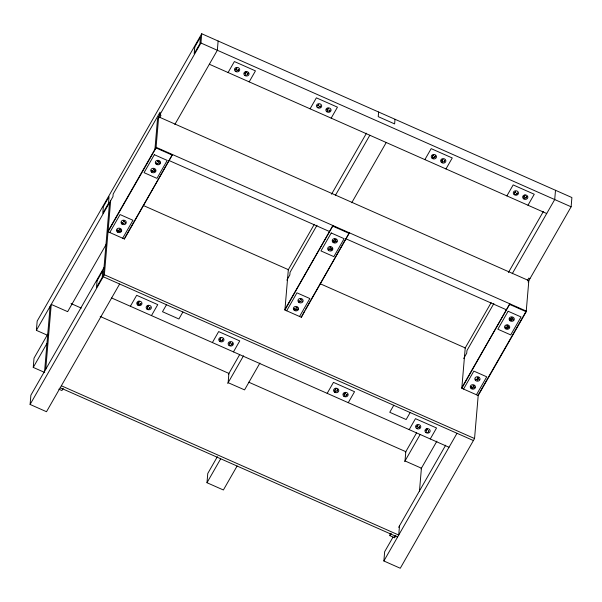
<?xml version="1.0" encoding="UTF-8"?>
<svg xmlns="http://www.w3.org/2000/svg" width="602" height="602" viewBox="0 0 602 602"><rect width="100%" height="100%" fill="white"/><g stroke="black" fill="none" stroke-linecap="round" stroke-linejoin="round"><path stroke-width="0.9" d="M220.844 341.214C219.858 340.228 221.047 342.132 220.889 340.408M433.35 158.273C432.387 157.385 433.621 159.011 433.357 157.4M119.632 284.009L46.497 411.715L30.1 404.454L30.883 395.19L104.026 267.491M44.721 372.48L33.245 367.401L34.028 358.137L47.739 334.193M47.867 335.427L36.383 330.347L37.173 321.084L201.73 33.75L571.9 197.546L571.117 206.81L528.067 281.969M44.601 371.246L50.101 306.403M45.744 369.252L51.245 304.409L67.642 311.663M109.526 202.641L103.235 276.754L473.405 440.544M30.1 404.454L104.379 274.76L110.663 200.647M119.294 230.732L119.098 231.642L117.345 230.867L117.398 230.205L118.571 230.724M117.345 230.867L117.54 229.956M119.098 231.642L119.158 230.98M120.099 229.896C121.499 229.204 116.803 228.918 120.242 229.648M121.913 222.883L123.809 223.41L121.913 222.883L121.965 222.221M123.696 220.49L123.643 221.152L124.667 221.92L123.5 221.401L123.553 220.738M320.181 283.745L465.226 347.918L461.802 388.282L478.199 395.544L526.193 311.738L528.834 280.637L158.665 116.841L156.023 147.941L108.029 231.747L124.426 239.002L124.486 238.339M137.926 303.355L138.836 301.196L139.07 301.986L137.926 303.355L139.13 301.324L139.07 301.986M138.227 304.74L138.844 304.928L138.227 304.74L138.287 304.078M138.212 303.483L137.978 302.693M138.814 305.003L138.874 304.341M139.973 304.266L140.025 303.604L140.266 304.394L140.838 303.393L140.266 304.394M154.94 149.273L157.521 118.835L200.94 43.013L201.73 33.75M155.324 170.396L154.977 171.555L154.857 170.652M158.951 162.058C159.259 159.997 159.259 163.315 157.784 161.539L157.837 160.877M157.95 163.804L156.196 163.022L157.95 163.804L158.01 163.142M147.294 307.502L148.205 305.342L147.294 307.502L148.446 306.132L148.498 305.47L147.588 307.63M124.426 239.002L172.481 154.541L124.945 237.534M218.127 41.011L217.345 50.275L174.851 124.463M235.63 69.614L235.683 68.959L235.924 69.749L236.782 68.252L235.924 69.749M237.677 70.524L237.737 69.862L237.971 70.652L238.542 69.659L237.971 70.652M237.098 466.038L223.387 489.983L206.983 482.721L207.773 473.458L217.367 456.7M220.227 341.025L220.287 340.363L220.896 340.551M221.972 340.544L222.89 339.016L222.266 340.672M244.999 73.768L245.059 73.105L245.292 73.895L246.15 72.398L245.292 73.895M246.15 72.398L246.203 71.736L245.353 73.233M247.911 73.805L247.971 73.143L247.053 74.671L247.911 73.805L247.678 73.015L247.399 74.136M229.294 343.787L229.347 343.125L229.588 343.915L230.446 342.418L229.588 343.915M231.341 344.69L231.401 344.028L231.635 344.818L232.206 343.825L231.635 344.818M232.206 343.825L232.267 343.163M305.545 309.323L349.363 232.808L301.316 317.269L284.912 310.015L288.335 269.651L143.299 205.478M296.184 308.999L295.981 309.91L294.227 309.135L294.28 308.472L295.454 308.992M294.227 309.135L294.423 308.224M295.981 309.91L296.041 309.247M296.982 308.164C298.381 307.471 293.693 307.186 297.125 307.915M300.586 298.758L300.526 299.42L301.557 300.187L300.383 299.668L300.443 299.006M317.63 105.899L318.782 104.537L317.924 106.027L317.976 105.365M301.316 317.269L304.635 310.918M319.677 106.81L320.542 105.937L319.971 106.938L319.737 106.148M319.971 106.938L320.031 106.276M326.999 110.046L327.059 109.383L327.292 110.174L328.15 108.684L327.292 110.174M329.053 110.956L329.106 110.294L329.347 111.084L329.911 110.083L329.347 111.084M330.295 246.88L330.235 247.535L331.266 248.302L330.092 247.791L330.152 247.129M284.912 310.015L332.966 225.547L284.972 309.353M332.206 248.664L331.868 249.822L331.74 248.927M333.079 241.297L333.282 240.379L333.079 241.297L334.84 242.072L335.036 241.161L334.84 242.072M334.667 239.807L335.984 240.078L334.667 239.807L334.72 239.144M334.72 390.435L335.931 388.403L335.013 390.563M335.638 388.275L335.871 389.065M337.639 390.472L337.692 389.81L336.774 391.345L337.639 390.472L337.398 389.682L337.12 390.811M344.096 394.581L344.148 393.919L344.389 394.709L345.247 393.211L344.389 394.709M346.142 395.491L346.203 394.829L346.436 395.619L347.008 394.619L346.436 395.619M378.613 112.017L378.222 116.653L394.619 123.907L395.017 119.279M478.244 395.01L474.549 438.549L400.27 568.25L383.873 560.989L384.655 551.725L393.046 537.089M395.89 535.494L394.603 537.744L389.923 535.667L390.119 533.282M394.603 537.744L394.739 536.149M399.51 525.787L398.727 535.05L61.359 385.769M432.733 158.085L432.793 157.423L433.38 157.679M434.478 157.604L435.103 155.948M434.772 157.732L435.397 156.076L434.825 157.069M416.719 426.72L416.78 426.058L417.013 426.848L417.871 425.351L417.013 426.848M418.774 427.623L418.826 426.961L419.067 427.759L419.639 426.758L419.067 427.759M441.8 160.847L441.853 160.185L442.094 160.975L442.952 159.477L442.094 160.975M442.109 162.231L442.161 161.569L442.748 161.825L442.696 162.487L442.109 162.231L442.696 162.487M443.847 161.75L444.773 160.222L444.141 161.878M419.451 491.36L421.415 468.198L405.011 460.944L405.801 451.681L248.746 382.187M426.096 430.866L427.006 428.707L426.096 430.866L427.247 429.497L427.3 428.835L426.389 430.994M471.11 387.402L471.17 386.74L472.924 387.522L472.871 388.185L471.11 387.402L471.313 386.492M472.871 388.185L472.924 387.522M473.872 386.431C475.264 385.739 470.576 385.453 474.015 386.183M478.439 378.455L477.273 377.936L478.439 378.455L478.5 377.793M478.582 378.207L478.643 377.544M514.432 192.979L514.484 192.316L514.725 193.107L515.575 191.617L514.725 193.107M516.478 193.889L516.539 193.227L516.772 194.017L517.344 193.016L516.772 194.017M505.394 327.541L507.298 328.067L505.394 327.541L505.454 326.878M506.982 326.058L508.299 326.322L506.982 326.058L507.177 325.148M507.155 328.323L507.208 327.661L506.034 327.142M461.802 388.282L509.849 303.814L461.854 387.62M509.969 319.564L510.165 318.654L509.969 319.564L511.723 320.339L511.926 319.429L511.723 320.339M511.549 318.074L512.866 318.345L511.549 318.074L511.61 317.412M513.25 320.068L513.25 319.346M523.8 197.125L525.004 195.101L524.094 197.26L523.853 196.463M524.094 197.26L524.146 196.598M525.847 198.035L526.479 196.372L526.712 197.17L525.847 198.035L526.773 196.508L526.712 197.17M555.503 190.285L554.713 199.548L512.227 273.744M36.383 330.347L112.95 196.658L113.176 194.01L160.027 112.198L159.801 114.847L160.975 115.366L159.583 117.796M108.082 231.085L156.076 147.279L526.253 311.076L478.251 394.882M109.782 232.522L120.069 214.568L132.952 220.272L122.673 238.226M33.245 367.401L46.956 343.456M67.725 311.52L106.479 243.855M157.784 161.539L159.094 161.81M154.977 171.555L155.263 171.058M228.083 72.533L234.374 61.554L255.459 70.885L249.175 81.864M63.202 388.29L61.923 390.532L58.793 389.148M130.378 306.267L136.662 295.296L157.754 304.627L151.463 315.598M166.491 304.74L162.495 311.723L178.892 318.985L182.895 312.002M310.083 108.819L316.374 97.84L337.459 107.171L331.175 118.142M212.378 342.553L218.661 331.582L239.754 340.913L233.463 351.884M228.512 374.12L239.694 354.586M288.177 269.929L314.282 224.35M331.529 194.228L366.498 133.185M316.991 225.261L290.059 272.277L289.84 274.926L286.838 280.163M227.699 383.429L243.517 355.812M335.337 195.477L369.831 135.254M286.672 310.79L296.952 292.835L309.842 298.539L299.555 316.494M259.913 363.066L244.562 389.878L228.128 382.676L228.91 373.413L100.18 316.449M351.734 202.739L386.228 142.508M331.868 249.822L332.153 249.326M206.983 482.721L220.701 458.777M424.884 159.613L431.175 148.641L452.26 157.965L445.969 168.944M433.636 154.669L432.432 156.701L433.289 155.203M327.179 393.347L333.463 382.375L354.548 391.706L348.265 402.678M506.884 195.898L513.175 184.919L534.26 194.25L527.969 205.229M393.753 405.296L389.75 412.28L406.154 419.541L410.15 412.558M409.179 429.632L415.463 418.661L436.548 427.992L430.264 438.963M405.394 452.388L416.584 432.853M465.068 348.197L491.172 302.618M508.419 272.495L543.38 211.452M493.873 303.528L466.949 350.545L466.723 353.193L463.675 358.514M404.634 461.614L420.038 434.712M463.555 389.065L473.842 371.103L486.725 376.807L476.438 394.762M527.412 280.555L528.804 278.124L529.978 278.643M421.031 468.868L436.901 441.153M389.923 535.667L391.202 533.425M398.629 527.329L445.683 445.171M383.873 560.989L457.008 433.289M200.94 43.013L571.117 206.81M209.345 64.241L546.714 213.522M156.023 147.941L172.42 155.196M332.906 226.209L349.31 233.471M509.796 304.477L526.193 311.738M169.049 160.523L329.535 231.537M345.939 238.791L506.425 309.804M333.139 240.634L334.893 241.41M510.022 318.902L511.783 319.677M333.222 241.041L334.983 241.823M510.112 319.308L511.866 320.091M152.268 170.607L153.435 171.118M329.151 248.874L330.325 249.394M117.488 230.619L119.241 231.394M294.37 308.886L296.124 309.661M471.253 387.154L473.014 387.929M104.379 274.76L474.549 438.549M111.633 297.975L449.009 447.256M71.006 303.536L81.3 308.096M60.215 387.771L397.583 537.044M120.52 231.108L120.987 230.912L120.52 231.108M125.096 223.124L125.555 222.936L125.096 223.124M148.22 309.007L147.603 308.886L148.22 309.007M159.372 163.262L159.839 163.074L159.372 163.262M236.556 71.119L235.939 71.006L236.556 71.119M245.925 75.265L245.307 75.152L245.925 75.265M230.22 345.292L229.603 345.172L230.22 345.292M297.411 309.375L297.87 309.187L297.411 309.375M301.978 301.391L302.437 301.203L301.978 301.391M318.556 107.404L317.939 107.284L318.556 107.404M327.924 111.551L327.307 111.43L327.924 111.551M336.262 241.53L336.721 241.342L336.262 241.53M335.645 391.94L335.028 391.819L335.645 391.94M345.021 396.086L344.404 395.966L345.021 396.086M417.645 428.225L417.028 428.105L417.645 428.225M427.021 432.371L426.404 432.251L427.021 432.371M474.293 387.643L474.752 387.455L474.293 387.643M478.861 379.659L479.327 379.471L478.891 379.591M515.357 194.484L514.733 194.371L515.357 194.484M508.577 327.781L509.036 327.593L508.577 327.781M524.726 198.63L524.109 198.517L524.726 198.63M97.05 280.788L96.493 287.402L102.205 277.424L102.769 270.81L97.05 280.788M103.341 206.674L102.776 213.289L108.495 203.318L109.052 196.696L103.341 206.674M194.762 47.046L194.198 53.661L199.909 43.69L200.474 37.068L194.762 47.046M154.353 154.706L144.066 172.661L156.956 178.365L167.236 160.41L154.353 154.706M151.764 170.757L153.525 171.532L151.764 170.757M153.352 169.267L154.383 170.035L153.352 169.267M149.913 307.411L149.635 308.54L149.913 307.411M220.776 338.143L219.926 339.641L220.776 338.143M331.235 232.974L320.956 250.936L333.839 256.633L344.126 238.678L331.235 232.974M298.938 300.902L300.699 301.685L298.938 300.902M328.654 249.025L330.408 249.8L328.654 249.025M428.714 430.776L428.436 431.905L428.714 430.776M508.126 311.242L497.839 329.204L510.722 334.9L521.008 316.945L508.126 311.242M475.828 379.17L477.582 379.952L475.828 379.17M294.258 310.316A2.611 2.242 4.8 0 0 298.532 309.142A2.611 2.242 4.8 0 0 295.123 306.508A2.611 2.242 4.8 0 0 294.258 310.316M298.833 302.332A2.611 2.242 4.8 0 0 303.099 301.158A2.611 2.242 4.8 0 0 299.691 298.532A2.611 2.242 4.8 0 0 298.833 302.332M328.541 250.455A2.611 2.242 4.8 0 0 332.808 249.281A2.611 2.242 4.8 0 0 329.407 246.654A2.611 2.242 4.8 0 0 328.541 250.455M333.117 242.471A2.611 2.242 4.8 0 0 337.383 241.297A2.611 2.242 4.8 0 0 333.975 238.67A2.611 2.242 4.8 0 0 333.117 242.471M471.148 388.583A2.611 2.242 4.8 0 0 475.414 387.41A2.611 2.242 4.8 0 0 472.006 384.783A2.611 2.242 4.8 0 0 471.148 388.583M475.715 380.599A2.611 2.242 4.8 0 0 479.982 379.426A2.611 2.242 4.8 0 0 476.581 376.799A2.611 2.242 4.8 0 0 475.715 380.599M505.424 328.722A2.611 2.242 4.8 0 0 509.698 327.548A2.611 2.242 4.8 0 0 506.29 324.922A2.611 2.242 4.8 0 0 505.424 328.722M509.999 320.738A2.611 2.242 4.8 0 0 514.266 319.564A2.611 2.242 4.8 0 0 510.857 316.938A2.611 2.242 4.8 0 0 509.999 320.738M117.375 232.048A2.611 2.242 4.8 0 0 121.642 230.875A2.611 2.242 4.8 0 0 118.233 228.241A2.611 2.242 4.8 0 0 117.375 232.048M121.943 224.064A2.611 2.242 4.8 0 0 126.217 222.89A2.611 2.242 4.8 0 0 122.808 220.264A2.611 2.242 4.8 0 0 121.943 224.064M151.659 172.187A2.611 2.242 4.8 0 0 155.926 171.013A2.611 2.242 4.8 0 0 152.517 168.379A2.611 2.242 4.8 0 0 151.659 172.187M156.227 164.203A2.611 2.242 4.8 0 0 160.493 163.029A2.611 2.242 4.8 0 0 157.092 160.403A2.611 2.242 4.8 0 0 156.227 164.203M416.471 428.398A2.611 2.242 4.8 0 0 420.738 427.224A2.611 2.242 4.8 0 0 417.329 424.591A2.611 2.242 4.8 0 0 416.471 428.398M425.84 432.545A2.611 2.242 4.8 0 0 430.106 431.371A2.611 2.242 4.8 0 0 426.705 428.737A2.611 2.242 4.8 0 0 425.84 432.545M317.374 107.577A2.611 2.242 4.8 0 0 321.649 106.403A2.611 2.242 4.8 0 0 318.24 103.777A2.611 2.242 4.8 0 0 317.374 107.577M326.751 111.724A2.611 2.242 4.8 0 0 331.017 110.55A2.611 2.242 4.8 0 0 327.608 107.924A2.611 2.242 4.8 0 0 326.751 111.724M235.374 71.299A2.611 2.242 4.8 0 0 239.649 70.125A2.611 2.242 4.8 0 0 236.24 67.492A2.611 2.242 4.8 0 0 235.374 71.299M244.751 75.446A2.611 2.242 4.8 0 0 249.017 74.272A2.611 2.242 4.8 0 0 245.608 71.638A2.611 2.242 4.8 0 0 244.751 75.446M219.67 341.319A2.611 2.242 4.8 0 0 223.936 340.145A2.611 2.242 4.8 0 0 220.528 337.511A2.611 2.242 4.8 0 0 219.67 341.319M229.038 345.465A2.611 2.242 4.8 0 0 233.313 344.291A2.611 2.242 4.8 0 0 229.904 341.658A2.611 2.242 4.8 0 0 229.038 345.465M137.67 305.033A2.611 2.242 4.8 0 0 141.937 303.859A2.611 2.242 4.8 0 0 138.528 301.233A2.611 2.242 4.8 0 0 137.67 305.033M147.038 309.18A2.611 2.242 4.8 0 0 151.313 308.006A2.611 2.242 4.8 0 0 147.904 305.38A2.611 2.242 4.8 0 0 147.038 309.18M334.471 392.113A2.611 2.242 4.8 0 0 338.738 390.939A2.611 2.242 4.8 0 0 335.329 388.313A2.611 2.242 4.8 0 0 334.471 392.113M343.84 396.259A2.611 2.242 4.8 0 0 348.106 395.085A2.611 2.242 4.8 0 0 344.705 392.459A2.611 2.242 4.8 0 0 343.84 396.259M432.176 158.379A2.611 2.242 4.8 0 0 436.442 157.205A2.611 2.242 4.8 0 0 433.041 154.571A2.611 2.242 4.8 0 0 432.176 158.379M441.544 162.525A2.611 2.242 4.8 0 0 445.819 161.351A2.611 2.242 4.8 0 0 442.41 158.717A2.611 2.242 4.8 0 0 441.544 162.525M514.176 194.657A2.611 2.242 4.8 0 0 518.442 193.483A2.611 2.242 4.8 0 0 515.041 190.857A2.611 2.242 4.8 0 0 514.176 194.657M523.544 198.803A2.611 2.242 4.8 0 0 527.819 197.629A2.611 2.242 4.8 0 0 524.41 195.003A2.611 2.242 4.8 0 0 523.544 198.803"/></g></svg>
